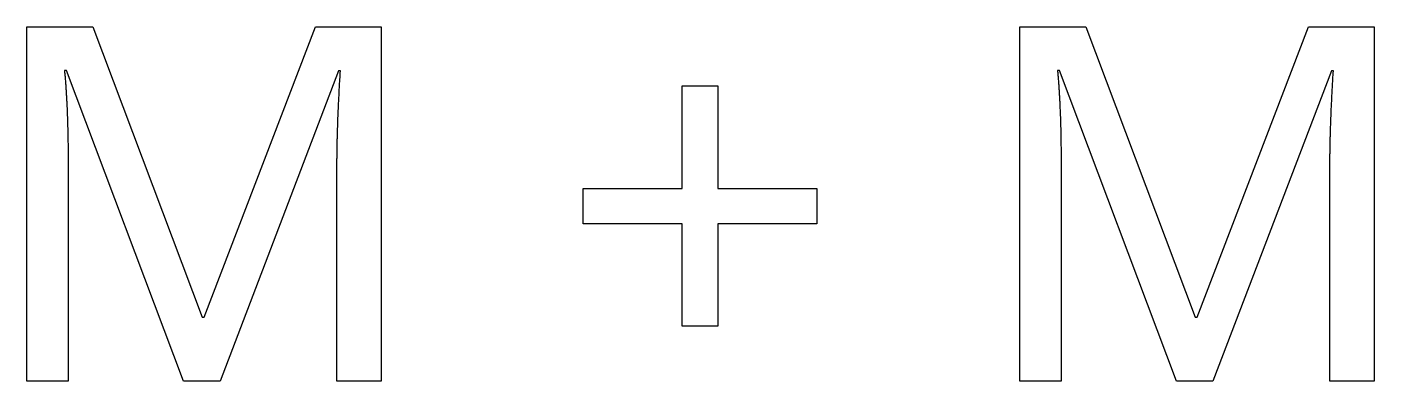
# Model space of a CAD drawing. Extents: x 0.5 to 14.4, y 0 to 3.7.
import ezdxf

# ---------------------------------------------------------------- set-up
doc = ezdxf.new("R2010")
doc.units = 0
doc.header["$MEASUREMENT"] = 0
doc.layers.add('MODELSKETCH_VISIBLE', color=7, linetype='CONTINUOUS')

msp = doc.modelspace()

# ---------------------------------------------------------------- linework, layer by layer
at = {"layer": 'MODELSKETCH_VISIBLE'}
for p, q in [((0.497, 3.654), (1.177, 3.654)), ((0.497, 0), (0.497, 3.654)), ((1.177, 3.654), (2.304, 0.66)), ((2.324, 0.66), (3.471, 3.654)), ((3.471, 3.654), (4.145, 3.654)), ((4.145, 3.654), (4.145, 0)), ((10.726, 0), (10.726, 3.654)), ((10.726, 3.654), (11.405, 3.654)), ((11.405, 3.654), (12.532, 0.66)), ((12.552, 0.66), (13.699, 3.654)), ((13.699, 3.654), (14.373, 3.654)), ((14.373, 3.654), (14.373, 0)), ((0.904, 3.203), (0.884, 3.203)), ((2.109, 0), (0.904, 3.203)), ((3.706, 3.199), (2.486, 0)), ((3.726, 3.199), (3.706, 3.199)), ((11.133, 3.203), (11.113, 3.203)), ((12.338, 0), (11.133, 3.203)), ((13.934, 3.199), (12.714, 0)), ((13.954, 3.199), (13.934, 3.199)), ((7.247, 1.986), (7.247, 3.046)), ((7.247, 3.046), (7.614, 3.046)), ((7.614, 3.046), (7.614, 1.986)), ((3.691, 0), (3.691, 2.246)), ((13.919, 0), (13.919, 2.246)), ((0.922, 2.217), (0.922, 0)), ((11.15, 2.217), (11.15, 0)), ((6.228, 1.986), (7.247, 1.986)), ((6.228, 1.622), (6.228, 1.986)), ((7.614, 1.986), (8.634, 1.986)), ((8.634, 1.986), (8.634, 1.622)), ((7.247, 1.622), (6.228, 1.622)), ((7.247, 0.567), (7.247, 1.622)), ((7.614, 1.622), (7.614, 0.567)), ((8.634, 1.622), (7.614, 1.622)), ((2.304, 0.66), (2.324, 0.66)), ((7.614, 0.567), (7.247, 0.567)), ((12.532, 0.66), (12.552, 0.66)), ((0.922, 0), (0.497, 0)), ((2.486, 0), (2.109, 0)), ((4.145, 0), (3.691, 0)), ((11.15, 0), (10.726, 0)), ((12.714, 0), (12.338, 0)), ((14.373, 0), (13.919, 0))]:
    msp.add_line(p, q, dxfattribs=at)
for points in [[(0.884, 3.203), (0.922, 2.804), (0.922, 2.217)], [(3.691, 2.246), (3.691, 2.621), (3.726, 3.199)], [(11.113, 3.203), (11.15, 2.804), (11.15, 2.217)], [(13.919, 2.246), (13.919, 2.621), (13.954, 3.199)]]:
    msp.add_open_spline(points, degree=2, dxfattribs=at)

doc.saveas('drawing.dxf')
